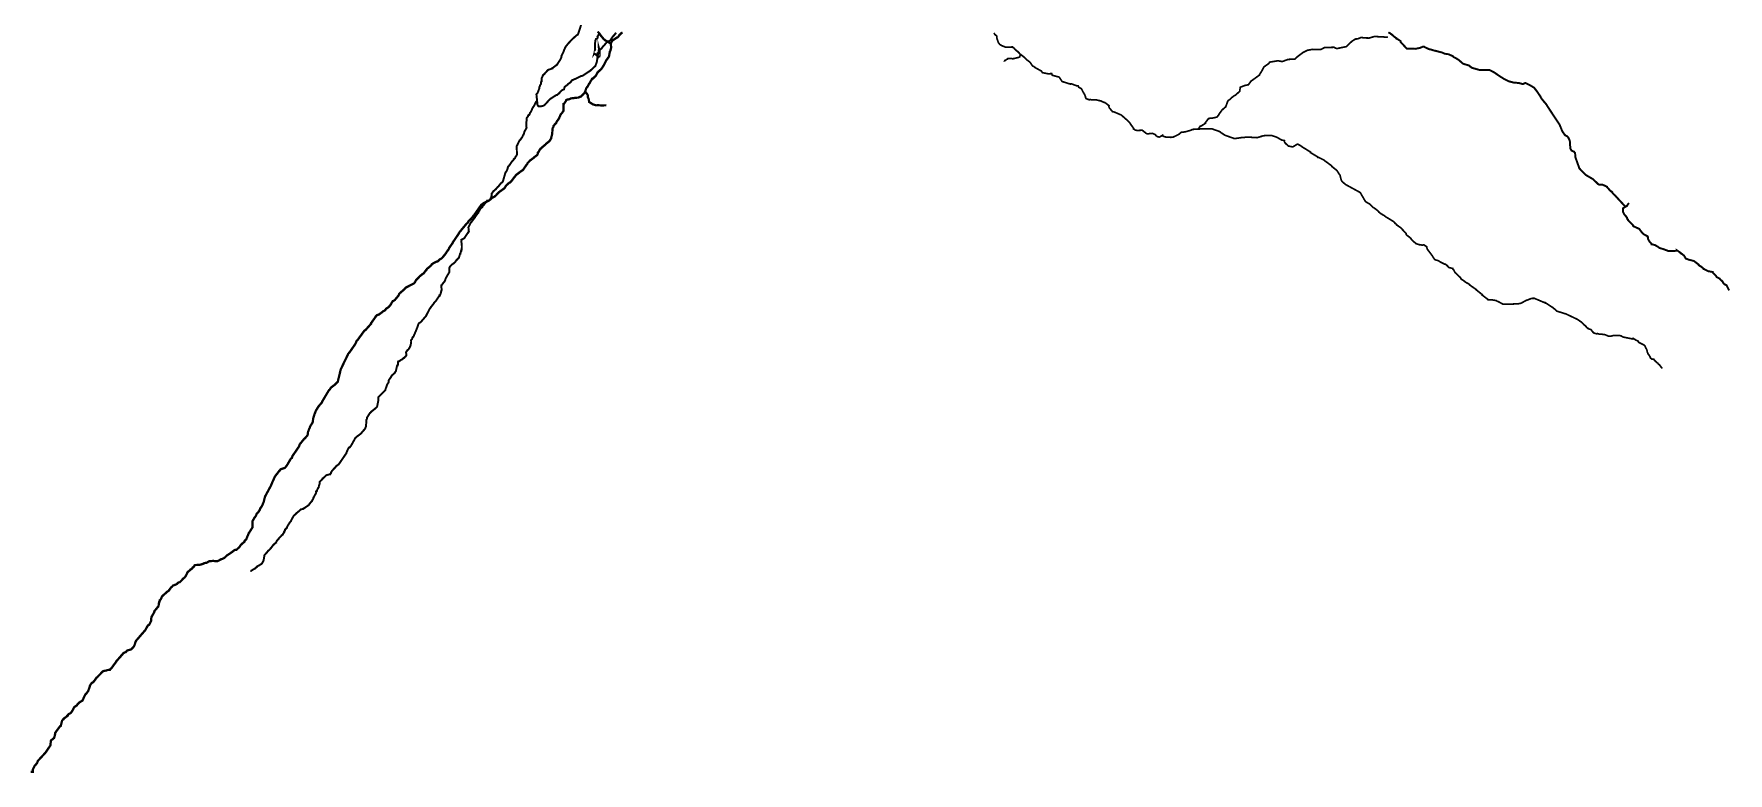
# Model space of a CAD drawing. Extents: x -2418 to 1398, y -3200 to 507.
# Drawn here: x -198 to 248.8, y -672 to -477 of the extents above; entities that cross this region are included whole.
import ezdxf

# ---------------------------------------------------------------- set-up
doc = ezdxf.new("R2010")
doc.units = 0

msp = doc.modelspace()

# ---------------------------------------------------------------- linework, layer by layer
at = {"color": 90, "const_width": 0.52}
for points in [[(-53.55, -474.21), (-54.46, -477), (-54.58, -477.23), (-54.8, -477.33), (-55.48, -477.93), (-55.55, -478.01), (-55.63, -478.02), (-56.98, -479.43), (-57.71, -480.33), (-57.9, -480.65), (-57.97, -480.73), (-57.96, -480.81), (-58.14, -481.2), (-58.2, -481.35), (-58.26, -481.51), (-58.25, -481.58), (-58.87, -482.85), (-58.85, -483.07), (-59.15, -483.77), (-59.93, -484.96), (-59.99, -485.11), (-60.05, -485.19), (-60.13, -485.2), (-61.17, -485.99), (-61.31, -486.07), (-61.31, -486.15), (-62.25, -486.47), (-62.39, -486.49), (-62.59, -486.73), (-62.73, -486.82), (-62.79, -486.98), (-63, -487.15), (-63.27, -487.48), (-63.54, -487.73), (-63.67, -487.89), (-63.75, -487.9), (-63.92, -488.37), (-64.05, -488.61), (-64.1, -488.84), (-64.13, -489.21), (-64.1, -489.51), (-64.18, -489.52), (-64.29, -489.9), (-64.26, -490.13), (-64.32, -490.28), (-64.52, -490.6), (-64.51, -490.68), (-64.63, -490.91), (-64.69, -491.07), (-64.67, -491.29), (-65.14, -492.54), (-65.34, -492.78), (-65.47, -492.95), (-65.46, -493.1), (-65.36, -494.06), (-65.3, -494.58)], [(-48.85, -481.33), (-48.81, -482.03), (-49.15, -482.44), (-49.15, -482.44), (-48.85, -481.33), (-49.02, -480.67), (-49.01, -480.9), (-49.01, -481.12), (-49.08, -481.64), (-49.07, -481.87), (-49.22, -482.02), (-49.37, -482.09), (-49.51, -482.54), (-49.58, -482.69), (-50.18, -482.19), (-50.24, -482.27), (-50.08, -481.66), (-50.08, -481.66), (-50.02, -480.15), (-50.03, -480.01), (-50.01, -479.48), (-50.01, -479.48), (-49.93, -478.8), (-49.93, -478.8), (-49.76, -478.33), (-49.53, -478.31), (-49.33, -478.06), (-49.34, -477.99), (-49.37, -477.69), (-49.17, -477.44), (-48.86, -476.81), (-48.81, -476.66)], [(-48.85, -481.33), (-48.23, -480.81), (-47.97, -480.41), (-47.77, -480.17), (-47.5, -479.91), (-47.5, -479.91), (-47.03, -479.34), (-47.03, -479.34), (-45.97, -478.71), (-45.97, -478.71), (-45.39, -477.82), (-45.13, -477.5), (-45.05, -477.49), (-44.46, -476.68)], [(159.19, -476.63), (159.57, -476.78), (159.86, -477), (159.94, -477.08), (160.09, -477.15), (160.24, -477.3), (161.13, -478.05), (161.35, -478.13), (161.35, -478.27), (161.8, -478.5), (162.02, -478.65), (162.25, -478.8), (162.4, -478.87), (162.4, -478.95), (162.47, -479.17), (164.11, -480.96), (165.75, -480.89), (165.75, -480.89), (166.27, -480.97), (166.27, -480.97), (167.46, -480.74), (167.46, -480.74), (168.36, -480.37), (168.58, -480.37), (168.73, -480.45), (168.95, -480.6), (169.48, -480.82), (169.77, -480.97), (170, -481.05), (170.07, -481.05), (171.34, -481.42), (171.41, -481.42), (173.43, -481.95), (174.1, -482.25), (175.14, -482.4), (176.26, -482.92), (176.41, -483.15), (176.48, -483.15), (177.45, -483.67), (177.75, -483.89), (178.12, -484.19), (178.79, -484.79), (178.94, -484.87), (179.09, -484.94), (180.58, -485.39), (180.65, -485.54), (181.32, -485.99), (183.18, -486.51), (184.82, -486.52), (185.79, -486.52), (185.87, -486.52), (187.28, -487.27), (187.36, -487.34), (188.55, -488.16), (188.55, -488.16), (189.74, -488.91), (190.93, -489.51), (192.34, -489.88), (192.34, -489.88), (193.61, -489.96), (193.61, -489.96), (194.65, -490.26), (195.32, -489.96), (196.44, -490.49), (197.71, -491.24), (197.93, -491.61), (198, -491.61), (199.34, -493.55), (199.42, -493.77), (199.49, -493.92), (200.08, -494.67), (200.08, -494.67), (200.83, -495.56), (200.98, -495.79), (201.05, -495.93), (201.94, -497.28), (203.21, -499.22), (204.4, -501.01), (205.06, -502.65), (205.14, -502.8), (205.66, -503.54), (205.96, -503.84), (206.33, -503.99), (206.7, -504.36), (206.7, -504.44), (206.7, -504.44), (206.85, -504.74), (206.92, -504.81), (207.15, -505.63), (207.14, -506.38), (207.22, -507.12), (207.22, -507.27), (207.51, -507.79), (207.66, -507.87), (208.04, -508.02), (208.18, -508.09), (208.41, -508.39), (208.48, -508.69), (208.48, -508.76), (208.55, -509.58), (209.59, -512.49), (209.67, -512.56), (209.74, -512.64), (210.04, -513.01), (211.23, -514.2), (213.17, -515.33), (214.65, -516.74), (214.65, -516.74), (215.32, -516.82), (215.77, -516.82), (216.74, -517.27), (216.89, -517.34), (216.89, -517.42), (217.86, -518.54), (218.01, -518.54), (218.3, -518.84), (218.38, -519.06), (218.53, -519.21), (219.12, -519.73), (219.27, -519.96), (219.57, -520.25), (220.39, -521.15), (221.35, -522.19), (221.73, -522.64)], [(-65.3, -494.58), (-65.19, -495.76), (-64.93, -496.11), (-64.86, -496.1), (-64.26, -496.11), (-63.6, -495.97), (-63.25, -495.71), (-61.9, -494.22), (-61.9, -494.22), (-60.22, -493.14), (-59.99, -493.12), (-59.51, -492.7), (-59.51, -492.7), (-58.84, -491.95), (-58.84, -491.95), (-58.27, -491.67), (-58.2, -491.66), (-58.04, -491.04), (-57.76, -490.79), (-57.27, -490.44), (-57.21, -490.29), (-57.07, -490.2), (-56.45, -489.76), (-56.45, -489.76), (-56.12, -489.27), (-56.12, -489.27), (-54.97, -488.78), (-54.97, -488.78), (-53.62, -488.11), (-53.32, -488.08), (-52.13, -487.28), (-51.29, -486.75), (-50.12, -485.65), (-49.92, -485.48), (-49.57, -484.47), (-49.57, -484.47), (-49.43, -483.71), (-49.44, -483.56), (-49.18, -483.16), (-48.83, -482.97), (-48.76, -482.89), (-48.77, -482.82), (-48.77, -482.07), (-48.85, -481.33)], [(-65.3, -494.58), (-65.69, -495.14), (-65.75, -495.3), (-65.94, -495.62), (-65.99, -495.85), (-66.45, -496.49), (-66.94, -497.59), (-67.2, -497.92), (-67.31, -498.31), (-67.38, -498.39), (-67.53, -498.4), (-67.66, -498.57), (-67.71, -498.8), (-67.78, -498.88), (-68.04, -499.21), (-68.02, -499.43), (-68.13, -500.49), (-68.11, -500.71), (-68.14, -501.16), (-68.07, -501.83), (-68.07, -501.83), (-68.2, -501.99), (-68.39, -502.39), (-68.58, -502.71), (-68.58, -502.71), (-68.64, -502.86), (-68.86, -503.63), (-69, -503.72), (-69.06, -503.88), (-69.3, -504.43), (-69.44, -504.52), (-69.63, -504.84), (-69.76, -505), (-69.9, -505.09), (-70.03, -505.33), (-70.21, -505.72), (-70.28, -505.8), (-70.46, -506.27), (-70.52, -506.35), (-70.65, -506.59), (-70.7, -506.82), (-70.65, -507.26), (-70.63, -508.24), (-70.57, -508.75), (-70.76, -509.15), (-70.96, -509.39), (-71.07, -509.7), (-71.14, -509.79), (-71.41, -510.04), (-71.48, -510.12), (-71.54, -510.28), (-71.67, -510.44), (-71.88, -510.61), (-72.53, -511.58), (-72.59, -511.66), (-72.79, -511.91), (-72.94, -511.99), (-73.1, -512.61), (-73.15, -512.77), (-73.27, -513.08), (-73.66, -513.64), (-73.66, -513.64), (-74.32, -515.96), (-74.45, -516.12), (-74.6, -516.21), (-74.66, -516.29), (-74.8, -516.38), (-74.87, -516.46), (-75.53, -517.28), (-75.67, -517.37), (-75.94, -517.7), (-76.21, -518.03), (-76.28, -518.03), (-76.83, -518.54), (-77.28, -519.17), (-77.27, -519.24), (-77.29, -519.77), (-77.36, -519.85), (-77.34, -520.07), (-77.4, -520.15), (-77.66, -520.56), (-77.72, -520.71), (-77.78, -520.87), (-77.85, -520.87), (-78.22, -520.99), (-78.51, -521.02), (-79.04, -521.75), (-79.64, -522.48), (-79.7, -522.57), (-79.76, -522.72), (-79.9, -522.81), (-79.98, -522.82), (-80.37, -523.31), (-80.44, -523.39), (-80.51, -523.47), (-80.49, -523.62), (-80.76, -523.95), (-80.74, -524.1), (-81.6, -525.23), (-81.66, -525.39), (-82.26, -526.13), (-82.31, -526.28), (-82.45, -526.37), (-82.58, -526.61), (-82.79, -526.78), (-83.41, -528.04), (-83.39, -528.19), (-83.31, -529.01), (-83.29, -529.15), (-83.36, -529.16), (-83.48, -529.47), (-83.56, -529.48), (-84.2, -530.45), (-84.4, -530.77), (-84.53, -530.93), (-85.24, -531.3), (-85.22, -531.45), (-85.28, -531.61), (-85.14, -532.94), (-85.15, -533.62), (-85.19, -533.92), (-85.26, -534), (-85.24, -534.15), (-85.32, -534.16), (-85.53, -535), (-85.6, -535.01), (-85.94, -536.09), (-86.01, -536.18), (-86.15, -536.27), (-86.35, -536.51), (-86.62, -536.76), (-86.88, -537.16), (-86.95, -537.25), (-87.36, -537.59), (-87.64, -537.77), (-87.78, -537.86), (-88.19, -538.27), (-88.44, -538.75), (-88.42, -538.9), (-88.48, -539.05), (-88.44, -539.42), (-88.47, -539.88), (-88.53, -540.03), (-88.6, -540.11), (-89.42, -541.55), (-89.47, -541.78), (-89.53, -541.93), (-89.65, -542.25), (-89.85, -542.49), (-90.31, -543.06), (-90.37, -543.22), (-90.44, -543.3), (-90.51, -543.38), (-90.58, -543.39), (-90.53, -543.84), (-90.46, -544.58), (-90.52, -544.66), (-90.79, -545.73), (-90.85, -545.82), (-90.91, -545.97), (-91.06, -545.99), (-91.04, -546.13), (-91.12, -546.14), (-92.03, -547.51), (-92.3, -547.76), (-92.5, -548.01), (-92.69, -548.33), (-93.42, -549.23), (-93.48, -549.38), (-93.55, -549.47), (-93.68, -549.63), (-94.61, -551.45), (-96.02, -553.09), (-96.23, -553.19), (-96.37, -553.28), (-96.51, -553.37), (-96.98, -554.69), (-97.83, -556.69), (-97.89, -556.85), (-98.16, -557.1), (-98.27, -557.49), (-98.54, -557.81), (-98.5, -558.11), (-98.63, -559.09), (-98.69, -559.25), (-98.74, -559.41), (-98.81, -559.49), (-98.8, -559.56), (-99.25, -560.28), (-99.53, -560.46), (-99.59, -560.62), (-99.73, -560.78), (-99.86, -560.95), (-99.85, -561.02), (-99.79, -561.61), (-99.77, -561.83), (-99.9, -562), (-100.24, -562.33), (-100.37, -562.5), (-100.52, -562.51), (-100.65, -562.68), (-100.86, -562.85), (-101, -562.94), (-101.22, -563.03), (-101.56, -563.29), (-101.7, -563.38), (-101.93, -563.41), (-101.99, -563.56), (-101.98, -564.31), (-102.12, -564.4), (-102.11, -564.55), (-102.25, -564.64), (-102.55, -566.02), (-102.89, -566.43), (-102.88, -566.5), (-103.5, -567.02), (-103.57, -567.1), (-103.63, -567.18), (-103.77, -567.34), (-103.76, -567.42), (-104.41, -568.38), (-104.47, -568.54), (-104.44, -568.83), (-104.49, -568.99), (-104.82, -569.47), (-105.34, -570.95), (-105.33, -571.02), (-106.42, -572.11), (-106.56, -572.2), (-106.69, -572.36), (-106.83, -572.53), (-106.97, -572.62), (-107.17, -572.86), (-107.2, -573.24), (-107.16, -573.61), (-107.21, -573.92), (-107.5, -575.37), (-107.78, -575.62), (-107.84, -575.7), (-108.05, -575.88), (-108.12, -575.96), (-109.02, -576.65), (-109.29, -576.98), (-109.36, -576.99), (-110.13, -578.19), (-110.12, -578.34), (-110.23, -578.72), (-110.3, -578.8), (-110.42, -580.54), (-110.6, -580.93), (-110.65, -581.16), (-110.72, -581.24), (-111.32, -581.91), (-111.72, -582.4), (-111.79, -582.48), (-112.76, -583.18), (-113.1, -583.52), (-113.18, -583.52), (-114.38, -585.67), (-114.58, -585.92), (-114.71, -586.08), (-114.86, -586.09), (-115.06, -586.34), (-115.61, -587.52), (-115.6, -587.67), (-115.66, -587.75), (-115.8, -587.91), (-117.62, -590.57), (-118.36, -591.08), (-118.42, -591.24), (-118.82, -591.66), (-119.36, -592.24), (-119.55, -592.56), (-119.61, -592.71), (-119.68, -592.79), (-119.67, -592.87), (-119.86, -593.19), (-120.09, -593.21), (-120.67, -593.35), (-120.89, -593.44), (-121.71, -594.2), (-121.84, -594.37), (-121.91, -594.37), (-122.04, -594.61), (-122.11, -594.62), (-122.65, -595.2), (-122.61, -595.57), (-122.72, -595.96), (-122.79, -596.04), (-122.79, -596.04), (-122.84, -596.27), (-122.88, -596.57), (-122.94, -596.73), (-123.02, -596.74), (-123.01, -596.81), (-123.27, -597.21), (-123.38, -597.6), (-123.59, -597.69), (-123.58, -597.77), (-123.56, -597.99), (-123.55, -598.06), (-124.31, -599.42), (-124.3, -599.56), (-124.42, -599.8), (-124.56, -599.97), (-124.67, -600.28), (-124.81, -600.37), (-125.01, -600.61), (-125.21, -600.86), (-125.35, -601.02), (-125.47, -601.26), (-126.73, -602.14), (-126.88, -602.15), (-126.94, -602.24), (-127.01, -602.32), (-127.08, -602.33), (-127.67, -602.46), (-127.8, -602.62), (-128.01, -602.8), (-128.08, -602.88), (-128.7, -603.39), (-128.76, -603.47), (-128.9, -603.56), (-128.9, -603.64), (-129.45, -604.07), (-130.02, -605.1), (-130.2, -605.5), (-130.47, -605.82), (-131.05, -606.71), (-131.11, -606.86), (-131.18, -606.94), (-131.24, -607.1), (-131.22, -607.25), (-131.77, -607.75), (-131.81, -608.06), (-132.01, -608.3), (-131.99, -608.45), (-132.32, -608.94), (-132.38, -609.09), (-132.66, -609.27), (-132.65, -609.34), (-133.33, -610.01), (-133.46, -610.18), (-133.52, -610.33), (-133.66, -610.42), (-133.73, -610.5), (-134, -610.83), (-134.12, -611.07), (-134.11, -611.22), (-134.32, -611.32), (-134.53, -611.49), (-135, -611.98), (-135.07, -612.07), (-135.13, -612.15), (-135.2, -612.23), (-135.19, -612.3), (-136, -613.21), (-136.28, -613.39), (-136.34, -613.55), (-136.94, -614.21), (-137.08, -614.37), (-137.21, -614.54), (-137.2, -614.61), (-137.44, -615.91), (-137.5, -616.06), (-137.75, -616.54), (-138.02, -616.87), (-138.09, -616.87), (-138.58, -617.22), (-138.73, -617.24), (-139.01, -617.42), (-139.08, -617.43), (-139.15, -617.51), (-139.21, -617.66), (-139.42, -617.76), (-139.63, -617.93), (-139.62, -618.01), (-140.33, -618.38), (-140.4, -618.46), (-140.61, -618.56), (-140.82, -618.73), (-140.9, -618.74)], [(221.73, -522.64), (221.1, -523.02), (221.1, -523.62), (221.1, -523.91), (221.25, -524.29), (221.4, -524.59), (221.92, -525.18), (222.07, -525.41), (222.14, -525.48), (222.14, -525.48), (222.22, -525.85), (222.37, -525.93), (222.44, -526.08), (222.44, -526.15), (222.81, -526.52), (222.81, -526.52), (223.71, -527.42), (223.78, -527.72), (225.42, -528.47), (225.64, -528.84), (225.94, -529.14), (225.94, -529.21), (225.94, -529.21), (226.09, -529.36), (226.24, -529.59), (226.61, -529.88), (226.76, -529.96), (227.13, -530.18), (227.58, -530.41), (227.58, -530.56), (227.65, -530.63), (227.65, -531), (227.87, -531.45), (228.1, -531.82), (228.24, -531.97), (228.39, -532.12), (228.62, -532.42), (228.62, -532.5), (228.69, -532.5), (229.51, -532.72), (229.51, -532.72), (230.33, -533.17), (230.48, -533.32), (230.7, -533.47), (231.67, -533.77), (231.89, -533.84), (233.09, -534.29), (233.91, -534.29), (234.13, -534.29), (235.25, -534.22), (235.25, -534.07), (236.29, -534.75), (236.29, -534.9), (236.52, -534.97), (237.19, -535.49), (237.19, -535.49), (237.63, -536.24), (237.71, -536.31), (238, -536.39), (238.3, -536.54), (239.79, -536.91), (241.06, -537.88), (241.06, -538.03), (241.43, -538.26), (241.58, -538.33), (242.17, -538.78), (242.32, -539), (242.4, -539), (243.52, -539.6), (243.52, -539.6), (244.78, -539.83), (244.78, -539.98), (244.86, -540.05), (244.93, -540.13), (245.6, -540.8), (245.67, -540.95), (245.75, -541.1), (245.82, -541.17), (246.57, -541.55), (246.57, -541.62), (247.39, -542.37), (247.46, -542.59), (247.68, -542.89), (247.83, -543.04), (248.13, -543.19), (248.43, -543.34), (249.1, -544.68)], [(221.73, -522.64), (222.15, -522.38), (222.15, -522.3), (222.67, -521.63)]]:
    msp.add_lwpolyline(points, dxfattribs=at)
at = {"color": 4}
for points, const_width in [([(-45.88, -479.57), (-46.77, -479), (-47.23, -478.79), (-47.23, -478.79), (-47.84, -478.29), (-47.92, -478.14), (-47.99, -478.07), (-48.15, -477.85), (-48.3, -477.71), (-48.77, -477.05), (-48.77, -477.05), (-49.31, -476.4)], 0.6), ([(-42.75, -476.65), (-42.9, -476.73), (-43.05, -476.8), (-43.7, -477.42), (-43.84, -477.72), (-44.06, -477.95), (-44.21, -477.96), (-45.01, -478.5), (-45.16, -478.58), (-45.23, -478.66), (-45.38, -478.74), (-45.52, -478.89), (-45.88, -479.57)], 0.6), ([(55.19, -476.77), (55.42, -477.14), (55.96, -477.64), (55.97, -478.09), (56.06, -478.46), (56.14, -478.68), (56.38, -479.34), (56.62, -479.63), (56.69, -479.78), (57.3, -480.14), (58.36, -480.55), (59.7, -480.51), (60.07, -480.43), (60.15, -480.57), (60.53, -480.79), (60.68, -481.01), (61.38, -481.66), (61.45, -481.65), (62.14, -482.38)], 0.45), ([(109.05, -502.15), (109.63, -501.32), (109.85, -501.31), (110.95, -500.61), (110.94, -500.46), (111.16, -500.15), (111.81, -499.32), (111.88, -499.31), (112.92, -499.21), (112.92, -499.21), (114.03, -498.95), (114.03, -498.95), (114.54, -498.27), (114.61, -498.11), (114.82, -497.81), (115.32, -497.13), (115.32, -497.13), (115.83, -496.66), (116.19, -496.35), (116.27, -496.35), (116.62, -495.45), (116.62, -495.45), (116.82, -494.85), (116.96, -494.62), (117.4, -494.31), (117.55, -494.15), (118.35, -493.46), (118.35, -493.46), (118.93, -493.14), (119.01, -493.07), (120.02, -492.14), (120.02, -492.14), (120.14, -491.1), (120.14, -491.1), (121.4, -490.61), (122.29, -490.44), (122.86, -489.67), (122.93, -489.52), (123.15, -489.37), (125.2, -487.89), (125.19, -487.82), (125.85, -486.77), (125.85, -486.77), (126.41, -485.71), (126.41, -485.71), (127.66, -484.85), (127.87, -484.48), (130.02, -484.11), (130.02, -484.11), (130.85, -484.24), (131, -484.31), (131.07, -484.31), (131.22, -484.3), (131.29, -484.3), (132.77, -483.74), (132.77, -483.74), (134.56, -483.68), (135.28, -482.99), (135.28, -482.99), (136.74, -481.9), (136.74, -481.9), (137.85, -481.35), (137.85, -481.35), (139.18, -481.09), (139.56, -481.15), (140.15, -481.13), (141.5, -481.09), (142.38, -480.62), (143.42, -480.59), (144.84, -480.55), (144.84, -480.55), (145.59, -480.9), (145.59, -480.9), (148.11, -480.38), (148.11, -480.38), (149.49, -479.07), (149.57, -478.99), (150.52, -478.37), (150.81, -478.36), (151.26, -478.27), (152.07, -477.95), (152.22, -477.95), (152.67, -478.08), (154.16, -478.11), (154.16, -478.11), (155.27, -477.78), (155.5, -477.7), (159.08, -477.89)], 0.45), ([(-45.88, -479.57), (-45.76, -480.54), (-45.76, -480.54), (-45.76, -480.54), (-45.82, -480.91), (-45.89, -481.21), (-45.96, -481.29), (-45.95, -481.44), (-46.1, -481.67), (-46.35, -483.02), (-46.35, -483.02), (-47.07, -484.01), (-47.21, -484.31), (-47.7, -485.29), (-47.78, -485.37), (-48.13, -485.97), (-48.2, -486.05), (-48.28, -486.13), (-48.27, -486.2), (-48.93, -486.82), (-49.15, -486.97), (-49.22, -487.12), (-49.29, -487.2), (-49.36, -487.2), (-49.79, -488.04), (-49.86, -488.11), (-50, -488.27), (-50.59, -488.8), (-50.73, -488.81), (-50.81, -488.88), (-50.88, -489.04), (-51.16, -489.49), (-51.44, -490.02), (-51.59, -490.17), (-51.66, -490.33), (-51.94, -490.86), (-52.01, -490.93), (-52.09, -491.01), (-52.3, -491.31), (-52.37, -491.46), (-52.58, -492.14), (-52.57, -492.29)], 0.6), ([(62.14, -482.38), (62.01, -483.05), (61.72, -483.21), (60.68, -483.46), (60.39, -483.55), (60.09, -483.56), (59.42, -483.5), (59.19, -483.51), (58.89, -483.52), (58.75, -483.67), (58.53, -483.75), (58.38, -483.9), (58.23, -483.91), (57.87, -484.29), (57.87, -484.37)], 0.45), ([(62.14, -482.38), (62.91, -482.95), (63.37, -483.38), (63.9, -483.89), (64.67, -484.46), (64.74, -484.54), (65.37, -485.49), (65.59, -485.55), (65.9, -485.77), (66.05, -485.91), (67.72, -486.83), (67.95, -487.2), (68.11, -487.27), (69.46, -487.53), (70.43, -487.5), (70.51, -487.72), (70.51, -487.87), (70.59, -487.94), (72.39, -488.41), (73.17, -489.58), (73.17, -489.58), (75.36, -490.26), (75.5, -490.18), (75.8, -490.24), (76.48, -490.52), (76.93, -490.66), (77.01, -490.73), (77.16, -490.73), (77.38, -490.72), (77.46, -490.87), (77.54, -491.09), (78.3, -491.51), (78.46, -491.88), (78.78, -492.47), (79.17, -493.13), (79.17, -493.2), (79.33, -493.57), (79.34, -493.79), (79.57, -494.16), (79.65, -494.15), (80.4, -494.43), (80.48, -494.35), (80.55, -494.35), (81.22, -494.41), (81.22, -494.41), (82.34, -494.45), (83.4, -494.71), (83.85, -494.92), (84.38, -495.13), (84.45, -495.13), (85.52, -495.92), (85.45, -496), (85.61, -496.51), (86.46, -497.53), (86.84, -497.59), (88.8, -498.43), (90.1, -499.58), (91.03, -500.45), (91.1, -500.6), (91.26, -500.89), (91.49, -501.18), (91.96, -501.84), (92.04, -501.99), (92.04, -502.13), (92.2, -502.2), (92.27, -502.28), (92.58, -502.42), (92.95, -502.48), (93.17, -502.47), (94.29, -502.44), (94.6, -502.65), (95.28, -503.23), (95.59, -503.37), (95.89, -503.36), (97, -503.25), (97.76, -503.6), (97.99, -503.9), (98.3, -504.11), (98.52, -504.18), (98.82, -504.24), (99.63, -503.77), (99.63, -503.92), (99.71, -503.92), (100.31, -504.2), (100.31, -504.2), (101.81, -504.3), (101.81, -504.3), (102.33, -504.29), (102.33, -504.29), (103.21, -503.89), (103.95, -503.5), (104.6, -502.96), (104.6, -502.96), (104.97, -502.94), (104.97, -502.94), (105.64, -502.85), (105.64, -502.85), (106.01, -502.76), (106.01, -502.76), (107.12, -502.43), (107.56, -502.2), (107.64, -502.2), (108.38, -502.17), (108.38, -502.17), (109.05, -502.15), (109.05, -502.15)], 0.45), ([(-52.57, -492.29), (-53.29, -493.13), (-53.44, -493.21), (-53.65, -493.51), (-54.17, -493.68), (-54.39, -493.83), (-54.61, -493.84), (-55.14, -493.86), (-55.51, -493.94), (-55.8, -493.95), (-56.4, -494.04), (-56.62, -494.2), (-57.43, -494.37), (-57.58, -494.45), (-57.65, -494.6), (-57.72, -494.75), (-58.08, -495.28), (-58.22, -495.51), (-58.3, -495.51), (-58.32, -497.3), (-58.75, -497.91), (-59.04, -498.22), (-59.53, -499.28), (-59.52, -499.35), (-60.03, -500.04), (-60.17, -500.26), (-60.24, -500.49), (-60.45, -500.72), (-60.53, -500.8), (-60.96, -501.26), (-60.96, -501.4), (-61.02, -501.63), (-61.17, -501.86), (-61.23, -502.08), (-61.23, -502.16), (-61.28, -502.9), (-61.35, -503.28), (-61.34, -503.5), (-61.41, -503.73), (-61.41, -503.8), (-61.61, -504.63), (-61.68, -504.7), (-61.89, -505.08), (-62.03, -505.31), (-62.84, -505.93), (-63.13, -506.24), (-63.42, -506.47), (-64.22, -507.16), (-64.36, -507.32), (-64.44, -507.32), (-64.86, -508.08), (-65.08, -508.31), (-65.14, -508.68), (-65.21, -508.91), (-65.28, -508.98), (-65.5, -509.14), (-66.01, -509.53), (-66.23, -509.76), (-66.38, -509.84), (-67.11, -510.38), (-67.11, -510.38), (-67.82, -511.11), (-67.89, -511.34), (-68.03, -511.49), (-68.58, -512.27), (-68.79, -512.58), (-69.07, -512.97), (-69.36, -513.13), (-69.93, -513.54), (-70.07, -513.7), (-70.29, -513.78), (-70.43, -513.94), (-70.79, -514.18), (-72.18, -515.98), (-72.39, -516.21), (-72.54, -516.22), (-72.76, -516.38), (-73.47, -517.02), (-73.88, -517.71), (-75.46, -518.85), (-76.16, -519.63), (-76.52, -519.95), (-77.03, -520.2), (-77.17, -520.28), (-77.46, -520.52), (-77.81, -520.84), (-78.03, -521), (-79.26, -521.6), (-79.41, -521.68), (-79.77, -521.92), (-80.05, -522.16), (-81.58, -524.34), (-81.85, -524.72), (-81.92, -524.88), (-82.06, -524.96), (-82.34, -525.35), (-83.04, -526.13), (-83.19, -526.22), (-83.4, -526.45), (-83.53, -526.76), (-83.96, -527.15), (-85.71, -529.27), (-85.91, -529.58), (-85.98, -529.73), (-87.5, -531.98), (-87.49, -532.05), (-88.46, -533.45), (-88.59, -533.75), (-88.73, -533.98), (-89.08, -534.45), (-89.28, -534.76), (-89.42, -534.99), (-90.19, -535.93), (-90.4, -536.17), (-90.61, -536.33), (-90.98, -536.5), (-91.26, -536.81), (-91.33, -536.89), (-91.55, -537.05), (-91.77, -537.06), (-92.06, -537.23), (-92.13, -537.23), (-93, -537.73), (-93.21, -538.04), (-93.49, -538.28), (-93.63, -538.44), (-94.35, -539), (-94.55, -539.38), (-94.63, -539.39), (-95.25, -540.24), (-95.47, -540.33), (-95.76, -540.57), (-95.97, -540.73), (-96.26, -540.97), (-97.1, -541.84), (-97.24, -541.99), (-97.51, -542.53), (-97.79, -542.85), (-99.9, -543.93), (-99.97, -544.01), (-100.25, -544.33), (-101.53, -545.44), (-101.67, -545.6), (-101.8, -545.98), (-102.64, -547), (-102.85, -547.23), (-103.07, -547.39), (-103.21, -547.47), (-103.36, -547.48), (-104.04, -548.64), (-104.19, -548.72), (-104.39, -549.03), (-105.11, -549.52), (-105.32, -549.83), (-105.61, -550.07), (-105.9, -550.16), (-106.04, -550.32), (-106.69, -550.8), (-106.83, -550.88), (-106.97, -551.04), (-107.56, -551.22), (-107.7, -551.38), (-107.91, -551.62), (-107.91, -551.69), (-109.08, -553.32), (-109.08, -553.47), (-109.15, -553.55), (-110.55, -555.12), (-110.7, -555.2), (-110.84, -555.29), (-112.37, -557.39), (-112.57, -557.7), (-112.64, -557.77), (-112.86, -557.93), (-113.26, -558.85), (-113.26, -558.85), (-114.78, -561.03), (-115.13, -561.42), (-115.19, -561.65), (-115.26, -561.72), (-116, -563.26), (-116, -563.26), (-117.07, -565.48), (-117.79, -568.46), (-117.84, -568.77), (-117.91, -568.84), (-118.55, -569.48), (-118.62, -569.55), (-118.77, -569.64), (-119.7, -570.36), (-119.97, -570.82), (-120.04, -570.9), (-120.18, -570.98), (-121.89, -573.84), (-121.96, -573.99), (-122.09, -574.3), (-122.79, -575.08), (-123.21, -575.7), (-123.34, -575.94), (-123.55, -576.25), (-123.75, -576.7), (-123.88, -577.08), (-123.95, -577.16), (-124.39, -578.6), (-124.38, -578.83), (-124.49, -579.51), (-125.04, -580.36), (-125.24, -580.82), (-125.3, -581.04), (-125.44, -581.27), (-125.56, -581.65), (-125.7, -581.96), (-125.8, -582.71), (-125.87, -582.94), (-126.08, -583.17), (-126.29, -583.41), (-126.57, -583.72), (-126.71, -583.81), (-127.9, -585.29), (-128.03, -585.67), (-128.02, -585.75), (-129.82, -588.38), (-129.94, -588.84), (-130.16, -589), (-130.3, -589.15), (-131.05, -590.46), (-131.25, -590.77), (-131.53, -591.16), (-131.81, -591.48), (-132.62, -591.75), (-132.91, -591.84), (-133.12, -592.15), (-133.19, -592.15), (-134.45, -593.79), (-134.51, -593.94), (-135.24, -595.55), (-135.31, -595.7), (-135.37, -595.93), (-135.44, -596.01), (-135.44, -596.08), (-137.06, -599.08), (-137.43, -600.6), (-137.5, -600.67), (-137.76, -601.36), (-137.96, -601.67), (-137.96, -601.74), (-138.31, -602.14), (-138.43, -602.59), (-138.71, -602.98), (-138.85, -603.21), (-139.06, -603.37), (-139.2, -603.53), (-139.53, -604.29), (-139.68, -604.45), (-139.82, -604.61), (-140.02, -604.99), (-140.36, -605.53), (-140.38, -606.58), (-140.34, -607.17), (-140.69, -607.71), (-140.89, -608.02), (-141.03, -608.26), (-141.17, -608.49), (-141.24, -608.57), (-141.31, -608.64), (-142.03, -610.4), (-142.25, -610.56), (-142.46, -610.8), (-142.45, -610.95), (-143.38, -611.74), (-143.65, -612.13), (-143.79, -612.36), (-144.57, -613.08), (-144.94, -613.1), (-145.09, -613.18), (-145.73, -613.67), (-145.95, -613.83), (-147.17, -614.64), (-147.31, -614.8), (-147.74, -615.2), (-147.88, -615.28), (-148.39, -615.53), (-148.54, -615.54), (-148.54, -615.54), (-148.69, -615.62), (-149.63, -616.12), (-149.7, -616.13), (-150.68, -616.03), (-150.68, -616.03), (-151.72, -616.09), (-152.01, -616.25), (-152.37, -616.5), (-153.11, -616.61), (-153.33, -616.78), (-154.21, -617.05), (-154.21, -617.05), (-155.47, -617.12), (-155.62, -617.2), (-155.82, -617.59), (-156.11, -617.75), (-156.18, -617.9), (-156.39, -618.14), (-156.53, -618.22), (-156.75, -618.31), (-156.75, -618.38), (-157.39, -618.94), (-157.53, -619.1), (-157.66, -619.4), (-157.73, -619.56), (-158, -620.09), (-158.07, -620.17), (-158.35, -620.49), (-158.56, -620.65), (-159.55, -621.67), (-159.85, -621.69), (-160.27, -622.09), (-160.42, -622.17), (-160.78, -622.34), (-161.3, -622.52), (-161.65, -622.91), (-161.79, -622.99), (-162.49, -623.93), (-162.56, -624), (-162.78, -624.09), (-163.13, -624.41), (-164.2, -625.36), (-164.27, -625.52), (-164.46, -625.98), (-164.74, -626.44), (-164.81, -626.44), (-164.93, -626.97), (-165.01, -626.98), (-165.11, -627.8), (-165.17, -627.96), (-165.24, -628.11), (-165.45, -628.34), (-166.15, -629.2), (-166.22, -629.28), (-166.28, -629.51), (-166.28, -629.58), (-166.82, -630.51), (-166.96, -630.74), (-167.08, -631.34), (-167.05, -631.79), (-167.52, -632.71), (-167.66, -632.94), (-167.95, -633.03), (-168.56, -634.19), (-170.84, -636.84), (-170.99, -636.99), (-171.19, -637.38), (-171.51, -638.36), (-171.64, -638.6), (-171.71, -638.67), (-172.06, -639.07), (-172.28, -639.3), (-172.42, -639.39), (-173.08, -639.57), (-173.38, -639.66), (-173.59, -639.82), (-173.73, -640.06), (-173.8, -640.13), (-174.02, -640.15), (-174.17, -640.23), (-174.45, -640.39), (-174.66, -640.7), (-174.87, -640.94), (-175.02, -641.02), (-175.15, -641.25), (-175.93, -642.12), (-176.07, -642.27), (-176.14, -642.35), (-176.28, -642.51), (-176.27, -642.58), (-177.59, -644.37), (-177.81, -644.54), (-177.94, -644.77), (-178.54, -644.8), (-178.98, -644.97), (-179.43, -645), (-179.86, -645.17), (-180.08, -645.41), (-180.36, -645.72), (-181.06, -646.43), (-181.34, -646.75), (-181.49, -646.83), (-181.56, -646.91), (-181.97, -647.53), (-182.18, -647.76), (-182.32, -648), (-182.54, -648.08), (-182.75, -648.24), (-182.83, -648.32), (-183.03, -648.63), (-183.24, -648.94), (-183.23, -649.09), (-183.68, -650.31), (-184.1, -650.93), (-184.24, -651.09), (-184.31, -651.16), (-184.45, -651.25), (-184.92, -652.24), (-184.98, -652.47), (-185.19, -652.78), (-185.19, -652.85), (-186.12, -653.43), (-186.26, -653.66), (-186.41, -653.74), (-186.75, -654.21), (-186.9, -654.29), (-187.4, -654.62), (-187.53, -654.93), (-187.67, -655.16), (-187.67, -655.23), (-188.22, -656.08), (-188.43, -656.24), (-188.94, -656.5), (-189.08, -656.65), (-189.07, -656.8), (-189.22, -656.88), (-189.21, -656.96), (-190.22, -657.69), (-190.21, -657.83), (-190.36, -657.92), (-190.43, -658), (-190.57, -658.15), (-190.93, -659.59), (-191.15, -659.68), (-192.4, -661.39), (-192.39, -661.61), (-192.63, -662.6), (-192.7, -662.75), (-193.49, -663.39), (-193.55, -663.62), (-193.59, -664.14), (-193.66, -664.29), (-193.64, -664.67), (-194.95, -666.6), (-196.99, -668.81), (-197.14, -669.29), (-197.56, -669.83), (-197.77, -670), (-197.84, -670.15), (-198.04, -670.53), (-198.31, -671.14), (-198.28, -671.67), (-198.87, -671.7)], 0.6), ([(-52.57, -492.29), (-51.95, -493.09), (-51.94, -493.61), (-51.7, -494.13), (-51.69, -494.28), (-51.61, -494.57), (-51.6, -494.94), (-51.6, -494.94), (-50.61, -495.59), (-50.61, -495.59), (-49.71, -495.86), (-49.71, -495.86), (-49.11, -495.84), (-49.11, -495.84), (-48.21, -495.89), (-48.21, -495.89), (-47.47, -495.86), (-47.47, -495.86), (-47.02, -495.85), (-47.02, -495.85)], 0.6), ([(109.05, -502.15), (109.74, -502.07), (109.74, -502.07), (111.38, -502.03), (111.38, -502.03), (112.72, -502.06), (112.87, -502.13), (114.83, -502.82), (114.91, -502.96), (116.13, -503.75), (116.13, -503.75), (118.62, -504.64), (120.55, -504.36), (120.55, -504.36), (122.19, -504.24), (122.19, -504.24), (124.58, -504.39), (125.76, -504.06), (125.76, -503.99), (126.8, -503.81), (126.8, -503.81), (128.44, -503.83), (128.44, -503.83), (129.72, -504.24), (130.1, -504.45), (131.09, -505.02), (131.76, -505.15), (131.69, -505.23), (132, -505.81), (132.85, -506.61), (132.85, -506.61), (133.9, -506.8), (134.05, -506.8), (135.22, -506.09), (135.3, -506.09), (135.83, -506.37), (136.28, -506.66), (136.36, -506.73), (136.44, -506.8), (138.64, -508.15), (138.64, -508.3), (139.1, -508.58), (140.54, -509.44), (140.62, -509.58), (140.77, -509.58), (142.21, -510.28), (142.28, -510.35), (142.36, -510.43), (143.35, -511.14), (143.73, -511.43), (144.04, -511.64), (144.19, -511.79), (144.35, -512.01), (145.42, -512.87), (145.72, -513.16), (146.27, -514.04), (146.43, -514.18), (146.51, -514.4), (146.51, -514.55), (146.59, -514.77), (146.6, -514.85), (146.76, -515.51), (146.84, -515.66), (147, -515.95), (147.92, -516.74), (151.79, -518.86), (153.2, -521.28), (154.29, -521.89), (154.52, -522.1), (155.06, -522.68), (155.14, -522.75), (155.37, -522.9), (155.52, -522.97), (156.36, -523.61), (156.51, -523.76), (156.59, -523.83), (156.67, -523.98), (157.2, -524.41), (157.81, -524.76), (157.89, -524.83), (157.96, -524.83), (158.73, -525.41), (158.88, -525.48), (160.62, -526.54), (160.7, -526.61), (160.93, -526.91), (161.32, -527.27), (161.4, -527.41), (162.46, -528.13), (162.46, -528.13), (163.93, -529.72), (163.93, -529.95), (164.16, -530.16), (164.24, -530.23), (165.08, -530.88), (165.31, -531.25), (166, -531.9), (166.46, -532.26), (166.46, -532.33), (167.29, -532.6), (168.19, -532.73), (168.56, -532.64), (169.17, -533.07), (169.32, -533.14), (169.33, -533.21), (169.41, -533.58), (169.49, -533.81), (170.81, -535.55), (170.97, -535.85), (171.36, -536.43), (171.51, -536.58), (172.42, -536.85), (172.95, -537.21), (174.09, -537.77), (174.31, -537.76), (174.92, -538.34), (175, -538.49), (175.16, -538.63), (176.21, -538.9), (176.21, -539.05), (176.29, -539.12), (176.44, -539.26), (176.76, -539.92), (177.22, -540.36), (178.22, -541.3), (178.3, -541.44), (178.38, -541.59), (178.46, -541.74), (178.83, -541.95), (179.06, -542.09), (179.44, -542.38), (179.45, -542.45), (180.51, -543.02), (180.66, -543.24), (182.19, -544.31), (182.49, -544.6), (182.57, -544.67), (184.02, -545.82), (183.95, -545.9), (185.17, -546.83), (185.4, -546.97), (185.48, -547.12), (186.52, -547.16), (186.52, -547.16), (187.65, -547.35), (187.72, -547.42), (188.48, -547.77), (188.56, -547.85), (189.39, -548.27), (190.59, -548.31), (191.85, -548.27), (192, -548.27), (193.42, -548.22), (193.42, -548.22), (194.23, -548.05), (194.23, -548.05), (195.63, -547.27), (195.78, -547.26), (195.78, -547.26), (196.96, -546.78), (196.96, -546.78), (197.7, -546.76), (197.7, -546.76), (200.65, -548.01), (200.65, -547.94), (202.7, -549.29), (202.7, -549.29), (203.7, -550.16), (203.7, -550.16), (206.11, -550.91), (206.11, -550.91), (209.06, -552.31), (210.14, -553.05), (210.76, -553.7), (211.14, -553.98), (211.6, -554.49), (211.68, -554.56), (211.75, -554.64), (211.83, -554.63), (211.83, -554.71), (211.98, -554.78), (212.58, -554.99), (212.74, -555.13), (213.13, -555.64), (213.43, -555.93), (214.18, -556.13), (214.33, -556.05), (214.78, -556.19), (216.13, -556.3), (216.13, -556.3), (216.36, -556.36), (217.34, -556.78), (217.34, -556.78), (218.3, -556.68), (218.45, -556.6), (219.94, -556.56), (220.09, -556.55), (220.62, -556.69), (221, -556.9), (221.07, -556.97), (223.7, -557.49), (223.77, -557.34), (224.15, -557.55), (224.45, -557.76), (225.06, -558.04), (225.06, -558.12), (225.22, -558.34), (225.29, -558.41), (225.44, -558.48), (226.58, -559.04), (226.89, -559.33), (226.97, -559.48), (227.05, -559.77), (227.21, -559.99), (227.28, -560.14), (227.37, -560.36), (227.45, -560.58), (227.46, -560.88), (227.61, -561.17), (227.77, -561.54), (227.85, -561.61), (227.93, -561.69), (228.24, -562.2), (228.24, -562.35), (228.4, -562.57), (228.55, -562.64), (228.71, -562.78), (228.85, -562.78), (229.01, -562.85), (229.08, -562.84), (229.23, -562.84), (229.31, -562.99), (229.46, -563.2), (229.61, -563.27), (229.69, -563.42), (230.31, -563.92), (230.38, -564.07), (230.69, -564.29), (231.31, -565.09), (231.39, -565.31)], 0.45)]:
    msp.add_lwpolyline(points, dxfattribs=dict(at, const_width=const_width))

doc.saveas('drawing.dxf')
